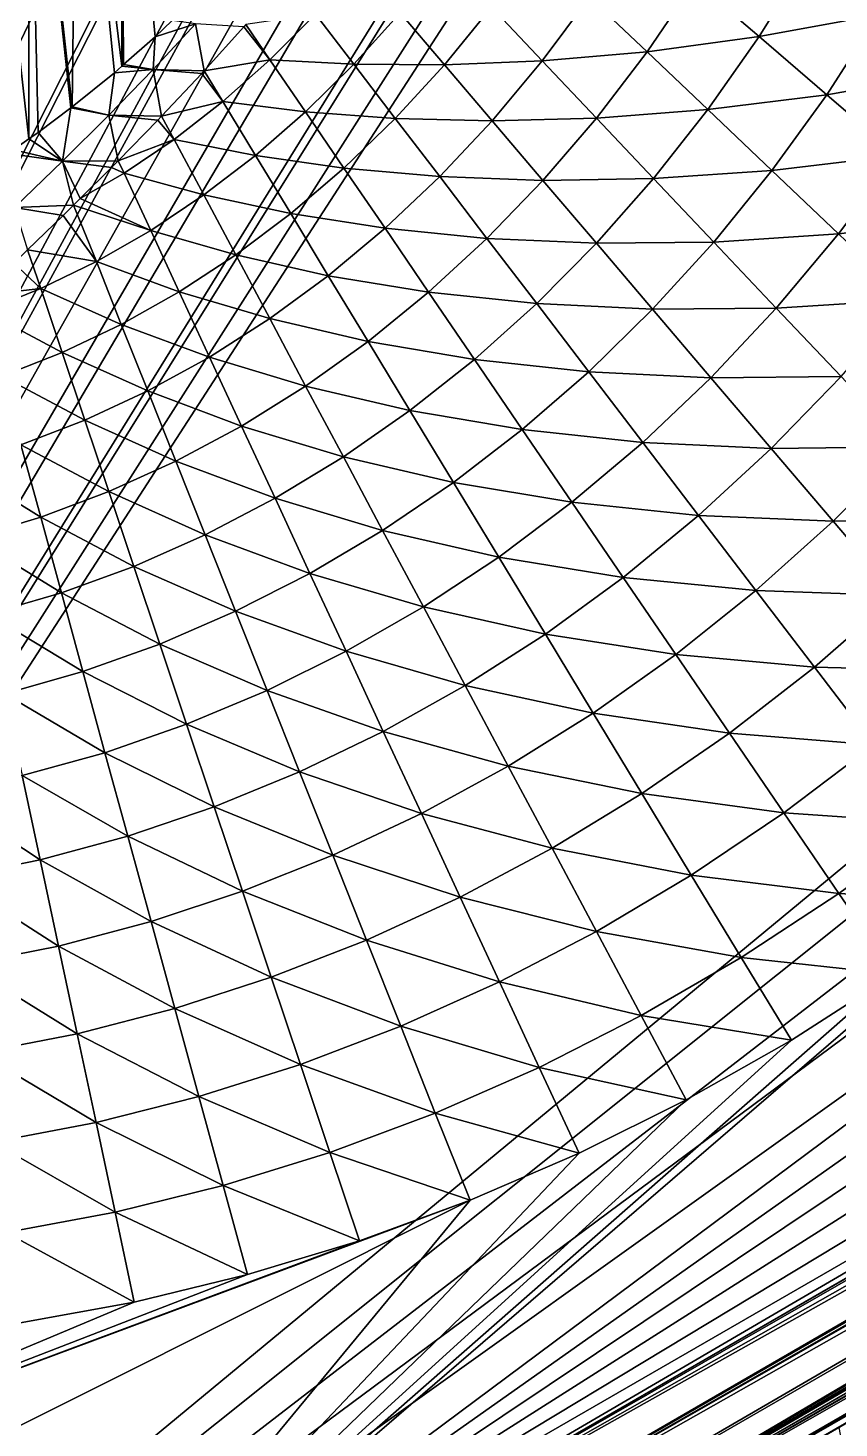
# Model space of a CAD drawing. Header units: metres. Extents: x -44.6 to 35.4, y -44.1 to 26.9.
# Drawn here: x -23.86 to -18.09, y 3.86 to 13.82 of the extents above; entities that cross this region are included whole.
import ezdxf

# ---------------------------------------------------------------- set-up
doc = ezdxf.new("R2010")
doc.units = ezdxf.units.M

msp = doc.modelspace()

# ---------------------------------------------------------------- linework, layer by layer
for points in [[(-32.370647, 13.488786, 91.214554), (-32.453209, 13.893842, 91.214554), (-22.606426, 21.748842, 91.214554)], [(-32.268772, 13.089636, 91.214554), (-32.370647, 13.488786, 91.214554), (-22.606426, 21.748842, 91.214554)], [(-32.147896, 12.697619, 91.214554), (-32.268772, 13.089636, 91.214554), (-22.606426, 21.748842, 91.214554)], [(-32.008389, 12.313941, 91.214554), (-32.147896, 12.697619, 91.214554), (-22.606426, 21.748842, 91.214554)], [(-31.850681, 11.939779, 91.214554), (-32.008389, 12.313941, 91.214554), (-22.606426, 21.748842, 91.214554)], [(-31.675259, 11.576286, 91.214554), (-31.850681, 11.939779, 91.214554), (-22.606426, 21.748842, 91.214554)], [(-31.482658, 11.224577, 91.214554), (-31.675259, 11.576286, 91.214554), (-22.606426, 21.748842, 91.214554)], [(-31.273474, 10.885734, 91.214554), (-31.482658, 11.224577, 91.214554), (-22.606426, 21.748842, 91.214554)], [(-31.048349, 10.560798, 91.214554), (-31.273474, 10.885734, 91.214554), (-22.606426, 21.748842, 91.214554)], [(-22.606426, 21.748842, 91.214554), (-30.812649, 10.256478, 91.214554), (-31.048349, 10.560798, 91.214554)], [(-30.812649, 10.256478, 91.214554), (-22.606426, 21.748842, 91.214554), (-22.129082, 21.408796, 91.214554)], [(-22.129082, 21.408796, 91.214554), (-30.562969, 9.967408, 91.214554), (-30.812649, 10.256478, 91.214554)], [(-30.562969, 9.967408, 91.214554), (-22.129082, 21.408796, 91.214554), (-22.073425, 21.371313, 91.214554)], [(-22.073425, 21.371313, 91.214554), (-22.059523, 21.361952, 91.214554), (-30.562969, 9.967408, 91.214554)], [(-22.059523, 21.361952, 91.214554), (-21.645548, 21.083145, 91.214554), (-30.562969, 9.967408, 91.214554)], [(-32.494915, -4.090965, 91.214554), (-21.645548, 21.083145, 91.214554), (-21.477617, 20.976406, 91.214554)], [(-30.562969, 9.967408, 91.214554), (-21.645548, 21.083145, 91.214554), (-32.494915, -4.090965, 91.214554)], [(-21.477617, 20.976406, 91.214554), (-21.155891, 20.771914, 91.214554), (-32.494915, -4.090965, 91.214554)], [(-32.494915, -4.090965, 91.214554), (-21.155891, 20.771914, 91.214554), (-20.875952, 20.604309, 91.214554)], [(-20.875952, 20.604309, 91.214554), (-20.860102, 20.594818, 91.214554), (-32.494915, -4.090965, 91.214554)], [(-20.860102, 20.594818, 91.214554), (-20.660181, 20.475122, 91.214554), (-32.494915, -4.090965, 91.214554)], [(-32.494915, -4.090965, 91.214554), (-20.660181, 20.475122, 91.214554), (-20.206511, 20.219816, 91.214554)], [(-20.206511, 20.219816, 91.214554), (-20.158503, 20.192801, 91.214554), (-32.494915, -4.090965, 91.214554)], [(-20.158503, 20.192801, 91.214554), (-19.650936, 19.924978, 91.214554), (-32.494915, -4.090965, 91.214554)], [(-32.494915, -4.090965, 91.214554), (-19.650936, 19.924978, 91.214554), (-19.514906, 19.857868, 91.214554)], [(-19.514906, 19.857868, 91.214554), (-19.447666, 19.824694, 91.214554), (-32.494915, -4.090965, 91.214554)], [(-19.447666, 19.824694, 91.214554), (-19.137566, 19.671705, 91.214554), (-32.494915, -4.090965, 91.214554)], [(-32.494915, -4.090965, 91.214554), (-19.137566, 19.671705, 91.214554), (-18.786144, 19.510136, 91.214554)], [(-18.786144, 19.510136, 91.214554), (-18.618469, 19.433048, 91.214554), (-32.494915, -4.090965, 91.214554)], [(-18.618469, 19.433048, 91.214554), (-18.093723, 19.209085, 91.214554), (-32.494915, -4.090965, 91.214554)], [(-32.494915, -4.090965, 91.214554), (-18.093723, 19.209085, 91.214554), (-18.020308, 19.18013, 91.214554)], [(-18.020308, 19.18013, 91.214554), (-17.748207, 19.072813, 91.214554), (-32.494915, -4.090965, 91.214554)], [(-17.748207, 19.072813, 91.214554), (-17.563393, 18.999922, 91.214554), (-32.494915, -4.090965, 91.214554)], [(-32.494915, -4.090965, 91.214554), (-17.563393, 18.999922, 91.214554), (-8.667542, 15.624047, 91.214554)], [(-23.187845, 13.549629, 99.62426), (-23.191694, 16.289358, 104.354149), (-23.505039, 16.153677, 104.43248)], [(-23.191694, 16.289358, 104.354149), (-22.950979, 13.759134, 99.741478), (-22.83036, 13.874928, 99.80117)], [(-23.191694, 16.289358, 104.354149), (-23.175642, 13.560422, 99.630302), (-22.950979, 13.759134, 99.741478)], [(-23.191694, 16.289358, 104.354149), (-23.187845, 13.549629, 99.62426), (-23.175642, 13.560422, 99.630302)], [(-23.540039, 13.259686, 99.450005), (-23.505039, 16.153677, 104.43248), (-23.852308, 16.04273, 104.496536)], [(-23.505039, 16.153677, 104.43248), (-23.540039, 13.259686, 99.450005), (-23.240952, 13.502658, 99.597977)], [(-23.505039, 16.153677, 104.43248), (-23.240952, 13.502658, 99.597977), (-23.187845, 13.549629, 99.62426)], [(-23.849348, 13.031414, 99.296722), (-23.852308, 16.04273, 104.496536), (-24.176918, 15.939023, 104.556412)], [(-23.852308, 16.04273, 104.496536), (-23.55011, 13.252127, 99.445015), (-23.540039, 13.259686, 99.450005)], [(-23.852308, 16.04273, 104.496536), (-23.849348, 13.031414, 99.296722), (-23.78252, 13.077692, 99.329926)], [(-23.78252, 13.077692, 99.329926), (-23.55011, 13.252127, 99.445015), (-23.852308, 16.04273, 104.496536)], [(-24.176918, 15.939023, 104.556412), (-23.95948, 12.955147, 99.24202), (-23.849348, 13.031414, 99.296722)], [(-8.667542, 15.624047, 91.214554), (-8.546576, 15.073651, 91.214554), (-32.494915, -4.090965, 91.214554)], [(-32.494915, -4.090965, 91.214554), (-8.546576, 15.073651, 91.214554), (-8.349462, 14.545717, 91.214554)], [(-32.494915, -4.090965, 91.214554), (-8.349462, 14.545717, 91.214554), (-8.080112, 14.050723, 91.214554)], [(-19.114431, 14.152285, 97.410866), (-18.657091, 13.759589, 96.963913), (-18.317043, 14.306412, 97.020638)], [(-17.809853, 13.913923, 96.607498), (-18.317043, 14.306412, 97.020638), (-18.657091, 13.759589, 96.963913)], [(-19.862026, 14.041292, 97.821289), (-19.453566, 13.652334, 97.344482), (-19.114431, 14.152285, 97.410866)], [(-18.657091, 13.759589, 96.963913), (-19.114431, 14.152285, 97.410866), (-19.453566, 13.652334, 97.344482)], [(-32.494915, -4.090965, 91.214554), (-8.080112, 14.050723, 91.214554), (-7.743872, 13.598495, 91.214554)], [(-21.209318, 13.929564, 98.691948), (-20.893856, 13.559011, 98.165787), (-20.560085, 13.968607, 98.249039)], [(-20.199053, 13.587107, 97.745956), (-20.560085, 13.968607, 98.249039), (-20.893856, 13.559011, 98.165787)], [(-20.560085, 13.968607, 98.249039), (-20.199053, 13.587107, 97.745956), (-19.862026, 14.041292, 97.821289)], [(-19.453566, 13.652334, 97.344482), (-19.862026, 14.041292, 97.821289), (-20.199053, 13.587107, 97.745956)], [(-22.664219, 13.850337, 99.701546), (-22.965914, 13.525593, 99.517052), (-22.602777, 13.516471, 99.299751)], [(-22.950979, 13.759134, 99.741478), (-22.965914, 13.525593, 99.517052), (-22.664219, 13.850337, 99.701546)], [(-22.664219, 13.850337, 99.701546), (-22.83036, 13.874928, 99.80117), (-22.950979, 13.759134, 99.741478)], [(-22.602777, 13.516471, 99.299751), (-22.321522, 13.828785, 99.45504), (-22.664219, 13.850337, 99.701546)], [(-22.306303, 13.846443, 99.462982), (-22.13476, 13.595264, 99.053604), (-21.810802, 13.919613, 99.148483)], [(-21.538715, 13.563287, 98.602089), (-21.810802, 13.919613, 99.148483), (-22.13476, 13.595264, 99.053604)], [(-21.810802, 13.919613, 99.148483), (-21.538715, 13.563287, 98.602089), (-21.209318, 13.929564, 98.691948)], [(-20.893856, 13.559011, 98.165787), (-21.209318, 13.929564, 98.691948), (-21.538715, 13.563287, 98.602089)], [(-18.657091, 13.759589, 96.963913), (-18.175608, 13.346166, 96.563423), (-17.809853, 13.913923, 96.607498)], [(-17.27923, 13.503303, 96.244446), (-17.809853, 13.913923, 96.607498), (-18.175608, 13.346166, 96.563423)], [(-22.950979, 13.759134, 99.741478), (-23.175642, 13.560422, 99.630302), (-22.965914, 13.525593, 99.517052)], [(-22.13476, 13.595264, 99.053604), (-22.321522, 13.828785, 99.45504), (-22.602777, 13.516471, 99.299751)], [(-22.577843, -0.467835, 108.3573), (-22.580578, -0.463096, 108.214554), (5.438054, 13.813114, 108.214554)], [(5.438054, 13.813114, 108.214554), (-22.580578, -0.463096, 108.214554), (-22.560772, -0.497401, 107.181145)], [(-22.560772, -0.497401, 109.247971), (-22.577843, -0.467835, 108.3573), (5.438054, 13.813114, 108.214554)], [(-22.560772, -0.497401, 107.181145), (5.443946, 13.811707, 107.909195), (5.438054, 13.813114, 108.214554)], [(5.438054, 13.813114, 108.214554), (5.443955, 13.811706, 108.520149), (-22.560772, -0.497401, 109.247971)], [(5.461628, 13.807467, 107.603607), (5.443946, 13.811707, 107.909195), (-22.560772, -0.497401, 107.181145)], [(-22.560772, -0.497401, 109.247971), (5.443955, 13.811706, 108.520149), (5.461628, 13.807467, 108.825508)], [(-22.560772, -0.497401, 107.181145), (5.489996, 13.800603, 107.307281), (5.461628, 13.807467, 107.603607)], [(5.461628, 13.807467, 108.825508), (5.489996, 13.800603, 109.121834), (-22.560772, -0.497401, 109.247971)], [(-22.501471, -0.600114, 110.275322), (-22.560772, -0.497401, 109.247971), (5.489996, 13.800603, 109.121834)], [(5.489996, 13.800603, 107.307281), (-22.560772, -0.497401, 107.181145), (-22.501471, -0.600114, 106.153793)], [(-22.501471, -0.600114, 106.153793), (5.554471, 13.784718, 106.854912), (5.489996, 13.800603, 107.307281)], [(5.489996, 13.800603, 109.121834), (5.554235, 13.784776, 109.572815), (-22.501471, -0.600114, 110.275322)], [(5.554235, 13.784776, 109.572815), (5.643419, 13.762151, 110.022881), (-22.501471, -0.600114, 110.275322)], [(-22.501471, -0.600114, 106.153793), (5.643419, 13.762151, 106.406235), (5.554471, 13.784718, 106.854912)], [(-22.403023, -0.770632, 111.290581), (-22.501471, -0.600114, 110.275322), (5.643419, 13.762151, 110.022881)], [(5.643419, 13.762151, 106.406235), (-22.501471, -0.600114, 106.153793), (-22.403023, -0.770632, 105.138535)], [(-22.403023, -0.770632, 105.138535), (5.756793, 13.732289, 105.957855), (5.643419, 13.762151, 106.406235)], [(5.643419, 13.762151, 110.022881), (5.756929, 13.732252, 110.471748), (-22.403023, -0.770632, 111.290581)], [(-22.13476, 13.595264, 99.053604), (-22.306303, 13.846443, 99.462982), (-22.321522, 13.828785, 99.45504)], [(-19.453566, 13.652334, 97.344482), (-19.020735, 13.24017, 96.910614), (-18.657091, 13.759589, 96.963913)], [(-18.175608, 13.346166, 96.563423), (-18.657091, 13.759589, 96.963913), (-19.020735, 13.24017, 96.910614)], [(-22.403023, -0.770632, 105.138535), (5.891508, 13.695191, 105.517509), (5.756793, 13.732289, 105.957855)], [(5.756929, 13.732252, 110.471748), (5.891508, 13.695191, 110.911598), (-22.403023, -0.770632, 111.290581)], [(0.918845, 10.932149, 104.713608), (5.891508, 13.695191, 105.517509), (-22.403023, -0.770632, 105.138535)], [(-22.266003, -1.007955, 112.287781), (-22.403023, -0.770632, 111.290581), (5.891508, 13.695191, 110.911598)], [(5.891508, 13.695191, 110.911598), (6.048522, 13.649718, 111.350967), (-22.266003, -1.007955, 112.287781)], [(6.048522, 13.649718, 111.350967), (6.224067, 13.595994, 111.782181), (-22.266003, -1.007955, 112.287781)], [(-20.199053, 13.587107, 97.745956), (-19.813841, 13.180057, 97.282387), (-19.453566, 13.652334, 97.344482)], [(-19.020735, 13.24017, 96.910614), (-19.453566, 13.652334, 97.344482), (-19.813841, 13.180057, 97.282387)], [(-15.196311, 2.685419, 91.214554), (-32.494915, -4.090965, 91.214554), (-7.743872, 13.598495, 91.214554)], [(-23.187845, 13.549629, 99.62426), (-23.240952, 13.502658, 99.597977), (-22.965914, 13.525593, 99.517052)], [(-22.965914, 13.525593, 99.517052), (-23.175642, 13.560422, 99.630302), (-23.187845, 13.549629, 99.62426)], [(-22.602777, 13.516471, 99.299751), (-22.470284, 13.298107, 98.967064), (-22.13476, 13.595264, 99.053604)], [(-21.881992, 13.224572, 98.519478), (-22.13476, 13.595264, 99.053604), (-22.470284, 13.298107, 98.967064)], [(-22.091219, -1.31069, 113.261086), (-22.266003, -1.007955, 112.287781), (6.224067, 13.595994, 111.782181)], [(-22.13476, 13.595264, 99.053604), (-21.881992, 13.224572, 98.519478), (-21.538715, 13.563287, 98.602089)], [(6.224067, 13.595994, 111.782181), (6.358602, 13.552733, 112.082466), (-22.091219, -1.31069, 113.261086)], [(6.358602, 13.552733, 112.082466), (6.628825, 13.460273, 112.629128), (-22.091219, -1.31069, 113.261086)], [(-21.243887, 13.177176, 98.08873), (-21.538715, 13.563287, 98.602089), (-21.881992, 13.224572, 98.519478)], [(-21.538715, 13.563287, 98.602089), (-21.243887, 13.177176, 98.08873), (-20.893856, 13.559011, 98.165787)], [(-20.554771, 13.160716, 97.675835), (-20.893856, 13.559011, 98.165787), (-21.243887, 13.177176, 98.08873)], [(-20.893856, 13.559011, 98.165787), (-20.554771, 13.160716, 97.675835), (-20.199053, 13.587107, 97.745956)], [(-19.813841, 13.180057, 97.282387), (-20.199053, 13.587107, 97.745956), (-20.554771, 13.160716, 97.675835)], [(-23.240952, 13.502658, 99.597977), (-23.540039, 13.259686, 99.450005), (-23.280937, 13.200407, 99.315262)], [(-22.965914, 13.525593, 99.517052), (-23.280937, 13.200407, 99.315262), (-22.904934, 13.194052, 99.124893)], [(-23.280937, 13.200407, 99.315262), (-22.965914, 13.525593, 99.517052), (-23.240952, 13.502658, 99.597977)], [(-22.965914, 13.525593, 99.517052), (-22.619442, 13.497967, 99.290543), (-22.602777, 13.516471, 99.299751)], [(-22.904934, 13.194052, 99.124893), (-22.619442, 13.497967, 99.290543), (-22.965914, 13.525593, 99.517052)], [(-22.470284, 13.298107, 98.967064), (-22.619442, 13.497967, 99.290543), (-22.904934, 13.194052, 99.124893)], [(-22.470284, 13.298107, 98.967064), (-22.602777, 13.516471, 99.299751), (-22.619442, 13.497967, 99.290543)], [(-9.710501, 4.632643, 113.839844), (-22.091219, -1.31069, 113.261086), (6.628825, 13.460273, 112.629128)], [(-18.175608, 13.346166, 96.563423), (-17.672695, 12.914341, 96.211655), (-17.27923, 13.503303, 96.244446)], [(-23.55011, 13.252127, 99.445015), (-23.78252, 13.077692, 99.329926), (-23.609268, 12.873884, 99.095978)], [(-23.609268, 12.873884, 99.095978), (-23.280937, 13.200407, 99.315262), (-23.55011, 13.252127, 99.445015)], [(-23.540039, 13.259686, 99.450005), (-23.55011, 13.252127, 99.445015), (-23.280937, 13.200407, 99.315262)], [(-22.904934, 13.194052, 99.124893), (-22.816244, 13.028728, 98.888924), (-22.470284, 13.298107, 98.967064)], [(-22.237911, 12.914164, 98.444168), (-22.470284, 13.298107, 98.967064), (-22.816244, 13.028728, 98.888924)], [(-22.470284, 13.298107, 98.967064), (-22.237911, 12.914164, 98.444168), (-21.881992, 13.224572, 98.519478)], [(-19.020735, 13.24017, 96.910614), (-18.565895, 12.807047, 96.522034), (-18.175608, 13.346166, 96.563423)], [(-17.672695, 12.914341, 96.211655), (-18.175608, 13.346166, 96.563423), (-18.565895, 12.807047, 96.522034)], [(-23.280937, 13.200407, 99.315262), (-23.609268, 12.873884, 99.095978), (-23.213858, 12.876537, 98.938133)], [(-23.280937, 13.200407, 99.315262), (-22.932768, 13.164421, 99.108742), (-22.904934, 13.194052, 99.124893)], [(-23.213858, 12.876537, 98.938133), (-22.932768, 13.164421, 99.108742), (-23.280937, 13.200407, 99.315262)], [(-22.816244, 13.028728, 98.888924), (-22.932768, 13.164421, 99.108742), (-23.213858, 12.876537, 98.938133)], [(-22.816244, 13.028728, 98.888924), (-22.904934, 13.194052, 99.124893), (-22.932768, 13.164421, 99.108742)], [(-21.60886, 12.824017, 98.017929), (-21.881992, 13.224572, 98.519478), (-22.237911, 12.914164, 98.444168)], [(-21.881992, 13.224572, 98.519478), (-21.60886, 12.824017, 98.017929), (-21.243887, 13.177176, 98.08873)], [(-20.92779, 12.763211, 97.61097), (-21.243887, 13.177176, 98.08873), (-21.60886, 12.824017, 98.017929)], [(-21.243887, 13.177176, 98.08873), (-20.92779, 12.763211, 97.61097), (-20.554771, 13.160716, 97.675835)], [(-20.193811, 12.736723, 97.224609), (-20.554771, 13.160716, 97.675835), (-20.92779, 12.763211, 97.61097)], [(-20.554771, 13.160716, 97.675835), (-20.193811, 12.736723, 97.224609), (-19.813841, 13.180057, 97.282387)], [(-19.40649, 12.74961, 96.860771), (-19.813841, 13.180057, 97.282387), (-20.193811, 12.736723, 97.224609)], [(-19.813841, 13.180057, 97.282387), (-19.40649, 12.74961, 96.860771), (-19.020735, 13.24017, 96.910614)], [(-18.565895, 12.807047, 96.522034), (-19.020735, 13.24017, 96.910614), (-19.40649, 12.74961, 96.860771)], [(-23.609268, 12.873884, 99.095978), (-23.78252, 13.077692, 99.329926), (-23.849348, 13.031414, 99.296722)], [(-23.609268, 12.873884, 99.095978), (-23.95948, 12.955147, 99.24202), (-23.997219, 12.929013, 99.223274)], [(-23.849348, 13.031414, 99.296722), (-23.95948, 12.955147, 99.24202), (-23.609268, 12.873884, 99.095978)], [(-23.213858, 12.876537, 98.938133), (-23.171522, 12.787621, 98.819221), (-22.816244, 13.028728, 98.888924)], [(-22.605246, 12.632699, 98.37619), (-22.816244, 13.028728, 98.888924), (-23.171522, 12.787621, 98.819221)], [(-22.816244, 13.028728, 98.888924), (-22.605246, 12.632699, 98.37619), (-22.237911, 12.914164, 98.444168)], [(-23.950563, 12.544572, 98.859055), (-23.609268, 12.873884, 99.095978), (-23.997219, 12.929013, 99.223274)], [(-23.609268, 12.873884, 99.095978), (-23.950563, 12.544572, 98.859055), (-23.530956, 12.560665, 98.73867)], [(-23.609268, 12.873884, 99.095978), (-23.261538, 12.827706, 98.909195), (-23.213858, 12.876537, 98.938133)], [(-23.530956, 12.560665, 98.73867), (-23.484539, 12.606673, 98.768044), (-23.609268, 12.873884, 99.095978)], [(-23.484539, 12.606673, 98.768044), (-23.261538, 12.827706, 98.909195), (-23.609268, 12.873884, 99.095978)], [(-23.171522, 12.787621, 98.819221), (-23.213858, 12.876537, 98.938133), (-23.261538, 12.827706, 98.909195)], [(-21.987444, 12.500323, 97.953407), (-22.237911, 12.914164, 98.444168), (-22.605246, 12.632699, 98.37619)], [(-22.237911, 12.914164, 98.444168), (-21.987444, 12.500323, 97.953407), (-21.60886, 12.824017, 98.017929)], [(-18.565895, 12.807047, 96.522034), (-18.091526, 12.355328, 96.18087), (-17.672695, 12.914341, 96.211655)], [(-17.151186, 12.466547, 95.910583), (-17.672695, 12.914341, 96.211655), (-18.091526, 12.355328, 96.18087)], [(-23.261538, 12.827706, 98.909195), (-23.484539, 12.606673, 98.768044), (-23.171522, 12.787621, 98.819221)], [(-22.982771, 12.380719, 98.315598), (-23.171522, 12.787621, 98.819221), (-23.484539, 12.606673, 98.768044)], [(-23.171522, 12.787621, 98.819221), (-22.982771, 12.380719, 98.315598), (-22.605246, 12.632699, 98.37619)], [(-21.316694, 12.395548, 97.551392), (-21.60886, 12.824017, 98.017929), (-21.987444, 12.500323, 97.953407)], [(-21.60886, 12.824017, 98.017929), (-21.316694, 12.395548, 97.551392), (-20.92779, 12.763211, 97.61097)], [(-20.591999, 12.323459, 97.171188), (-20.92779, 12.763211, 97.61097), (-21.316694, 12.395548, 97.551392)], [(-20.92779, 12.763211, 97.61097), (-20.591999, 12.323459, 97.171188), (-20.193811, 12.736723, 97.224609)], [(-19.40649, 12.74961, 96.860771), (-18.979151, 12.298045, 96.483345), (-18.565895, 12.807047, 96.522034)], [(-18.091526, 12.355328, 96.18087), (-18.565895, 12.807047, 96.522034), (-18.979151, 12.298045, 96.483345)], [(-23.83058, 1.701968, 95.214554), (-9.074695, 12.696855, 95.214554), (-16.986027, 7.601047, 95.214554)], [(-23.83058, 1.701968, 95.214554), (-8.764668, 12.342737, 95.214554), (-9.074695, 12.696855, 95.214554)], [(-6.689954, 10.443415, 96.214554), (-2.815308, 12.684605, 96.154884), (-23.331472, 0.837491, 96.15477)], [(-23.331472, 0.837491, 96.15477), (-2.815308, 12.684605, 96.154884), (-2.933739, 12.621366, 96.087898)], [(-19.812828, 12.289209, 96.814423), (-20.193811, 12.736723, 97.224609), (-20.591999, 12.323459, 97.171188)], [(-20.193811, 12.736723, 97.224609), (-19.812828, 12.289209, 96.814423), (-19.40649, 12.74961, 96.860771)], [(-18.979151, 12.298045, 96.483345), (-19.40649, 12.74961, 96.860771), (-19.812828, 12.289209, 96.814423)], [(-23.950563, 12.544572, 98.859055), (-23.605389, 12.486891, 98.691559), (-23.530956, 12.560665, 98.73867)], [(-23.369284, 12.158678, 98.262398), (-23.530956, 12.560665, 98.73867), (-23.605389, 12.486891, 98.691559)], [(-22.982771, 12.380719, 98.315598), (-23.484539, 12.606673, 98.768044), (-23.530956, 12.560665, 98.73867)], [(-23.530956, 12.560665, 98.73867), (-23.369284, 12.158678, 98.262398), (-22.982771, 12.380719, 98.315598)], [(-23.359444, 0.885937, 95.879707), (-2.933739, 12.621366, 96.087898), (-3.123095, 12.534484, 95.985245)], [(-2.933739, 12.621366, 96.087898), (-23.359444, 0.885937, 95.879707), (-23.331472, 0.837491, 96.15477)], [(-22.378319, 12.206776, 97.89521), (-22.605246, 12.632699, 98.37619), (-22.982771, 12.380719, 98.315598)], [(-22.605246, 12.632699, 98.37619), (-22.378319, 12.206776, 97.89521), (-21.987444, 12.500323, 97.953407)], [(-23.857977, 12.242471, 98.525291), (-23.605389, 12.486891, 98.691559), (-23.950563, 12.544572, 98.859055)], [(-23.369284, 12.158678, 98.262398), (-23.605389, 12.486891, 98.691559), (-23.857977, 12.242471, 98.525291)], [(-3.123095, 12.534484, 95.985245), (-3.151552, 12.521427, 95.969818), (-23.359444, 0.885937, 95.879707)], [(-3.151552, 12.521427, 95.969818), (-3.325567, 12.453833, 95.880081), (-23.359444, 0.885937, 95.879707)], [(-23.359444, 0.885937, 95.879707), (-3.325567, 12.453833, 95.880081), (-3.373075, 12.435379, 95.855583)], [(-21.720074, 12.058552, 97.497139), (-21.987444, 12.500323, 97.953407), (-22.378319, 12.206776, 97.89521)], [(-21.987444, 12.500323, 97.953407), (-21.720074, 12.058552, 97.497139), (-21.316694, 12.395548, 97.551392)], [(-18.091526, 12.355328, 96.18087), (-17.600218, 11.887477, 95.888985), (-17.151186, 12.466547, 95.910583)], [(-23.424532, 0.998675, 95.631027), (-3.373075, 12.435379, 95.855583), (-3.598193, 12.362963, 95.746132)], [(-3.373075, 12.435379, 95.855583), (-23.424532, 0.998675, 95.631027), (-23.359444, 0.885937, 95.879707)], [(-23.424532, 0.998675, 95.631027), (-3.598193, 12.362963, 95.746132), (-3.654814, 12.348375, 95.720459)], [(-22.780167, 11.943949, 97.843353), (-22.982771, 12.380719, 98.315598), (-23.369284, 12.158678, 98.262398)], [(-22.982771, 12.380719, 98.315598), (-22.780167, 11.943949, 97.843353), (-22.378319, 12.206776, 97.89521)], [(-21.006916, 11.94125, 97.122147), (-21.316694, 12.395548, 97.551392), (-21.720074, 12.058552, 97.497139)], [(-21.316694, 12.395548, 97.551392), (-21.006916, 11.94125, 97.122147), (-20.591999, 12.323459, 97.171188)], [(-18.979151, 12.298045, 96.483345), (-18.534088, 11.827749, 96.152107), (-18.091526, 12.355328, 96.18087)], [(-17.600218, 11.887477, 95.888985), (-18.091526, 12.355328, 96.18087), (-18.534088, 11.827749, 96.152107)], [(-23.83058, 1.701968, 95.214554), (-8.426, 12.015904, 95.214554), (-8.764668, 12.342737, 95.214554)], [(-5.331167, 12.254772, 95.22216), (-5.343937, 12.256845, 95.221352), (-23.779238, 1.613043, 95.219841)], [(-23.779238, 1.613043, 95.219841), (-5.343937, 12.256845, 95.221352), (-7.305123, 11.242947, 95.214554)], [(-23.779238, 1.613043, 95.219841), (-5.265206, 12.24406, 95.226326), (-5.331167, 12.254772, 95.22216)], [(-3.654814, 12.348375, 95.720459), (-3.826857, 12.304053, 95.642464), (-23.424532, 0.998675, 95.631027)], [(-3.826857, 12.304053, 95.642464), (-3.853174, 12.298909, 95.6315), (-23.424532, 0.998675, 95.631027)], [(-23.424532, 0.998675, 95.631027), (-3.853174, 12.298909, 95.6315), (-4.059096, 12.258657, 95.545692)], [(-4.059096, 12.258657, 95.545692), (-4.11693, 12.249553, 95.523033), (-23.424532, 0.998675, 95.631027)], [(-20.238197, 11.860116, 96.771591), (-20.591999, 12.323459, 97.171188), (-21.006916, 11.94125, 97.122147)], [(-20.591999, 12.323459, 97.171188), (-20.238197, 11.860116, 96.771591), (-19.812828, 12.289209, 96.814423)], [(-19.413776, 11.820475, 96.447388), (-19.812828, 12.289209, 96.814423), (-20.238197, 11.860116, 96.771591)], [(-19.812828, 12.289209, 96.814423), (-19.413776, 11.820475, 96.447388), (-18.979151, 12.298045, 96.483345)], [(-18.534088, 11.827749, 96.152107), (-18.979151, 12.298045, 96.483345), (-19.413776, 11.820475, 96.447388)], [(-23.763592, 11.966953, 98.216599), (-23.857977, 12.242471, 98.525291), (-23.95706, 12.146591, 98.460068)], [(-23.857977, 12.242471, 98.525291), (-23.763592, 11.966953, 98.216599), (-23.369284, 12.158678, 98.262398)], [(-5.089195, 12.223355, 95.248657), (-5.265206, 12.24406, 95.226326), (-23.779238, 1.613043, 95.219841)], [(-23.779238, 1.613043, 95.219841), (-4.938272, 12.21186, 95.275703), (-5.089195, 12.223355, 95.248657)], [(-4.938272, 12.21186, 95.275703), (-23.779238, 1.613043, 95.219841), (-23.643038, 1.377137, 95.287567)], [(-23.19169, 11.712327, 97.797836), (-23.369284, 12.158678, 98.262398), (-23.763592, 11.966953, 98.216599)], [(-23.643038, 1.377137, 95.287567), (-4.880984, 12.210049, 95.288841), (-4.938272, 12.21186, 95.275703)], [(-4.769812, 12.206533, 95.314331), (-4.880984, 12.210049, 95.288841), (-23.643038, 1.377137, 95.287567)], [(-23.643038, 1.377137, 95.287567), (-4.529625, 12.209411, 95.379898), (-4.734493, 12.205417, 95.322433)], [(-4.529625, 12.209411, 95.379898), (-23.643038, 1.377137, 95.287567), (-23.521614, 1.166825, 95.428322)], [(-23.643038, 1.377137, 95.287567), (-4.734493, 12.205417, 95.322433), (-4.769812, 12.206533, 95.314331)], [(-23.521614, 1.166825, 95.428322), (-4.378147, 12.220171, 95.429306), (-4.529625, 12.209411, 95.379898)], [(-4.378147, 12.220171, 95.429306), (-23.521614, 1.166825, 95.428322), (-23.424532, 0.998675, 95.631027)], [(-23.424532, 0.998675, 95.631027), (-4.11693, 12.249553, 95.523033), (-4.207335, 12.238398, 95.489815)], [(-4.207335, 12.238398, 95.489815), (-4.323739, 12.224035, 95.447052), (-23.424532, 0.998675, 95.631027)], [(-23.424532, 0.998675, 95.631027), (-4.323739, 12.224035, 95.447052), (-4.378147, 12.220171, 95.429306)], [(-23.369284, 12.158678, 98.262398), (-23.19169, 11.712327, 97.797836), (-22.780167, 11.943949, 97.843353)], [(-22.136518, 11.752934, 97.448212), (-22.378319, 12.206776, 97.89521), (-22.780167, 11.943949, 97.843353)], [(-22.378319, 12.206776, 97.89521), (-22.136518, 11.752934, 97.448212), (-21.720074, 12.058552, 97.497139)], [(-23.763592, 11.966953, 98.216599), (-23.95706, 12.146591, 98.460068), (-24.197412, 11.916978, 98.296089)], [(-21.437067, 11.590947, 97.077507), (-21.720074, 12.058552, 97.497139), (-22.136518, 11.752934, 97.448212)], [(-21.720074, 12.058552, 97.497139), (-21.437067, 11.590947, 97.077507), (-21.006916, 11.94125, 97.122147)], [(-24.197412, 11.916978, 98.296089), (-24.16452, 11.805855, 98.178223), (-23.763592, 11.966953, 98.216599)], [(-23.611607, 11.512313, 97.758667), (-23.763592, 11.966953, 98.216599), (-24.16452, 11.805855, 98.178223)], [(-23.83058, 1.701968, 95.214554), (-8.061083, 11.718663, 95.214554), (-8.426, 12.015904, 95.214554)], [(-23.763592, 11.966953, 98.216599), (-23.611607, 11.512313, 97.758667), (-23.19169, 11.712327, 97.797836)], [(-22.564629, 11.479296, 97.404633), (-22.780167, 11.943949, 97.843353), (-23.19169, 11.712327, 97.797836)], [(-22.780167, 11.943949, 97.843353), (-22.564629, 11.479296, 97.404633), (-22.136518, 11.752934, 97.448212)], [(-20.681032, 11.463333, 96.732285), (-21.006916, 11.94125, 97.122147), (-21.437067, 11.590947, 97.077507)], [(-21.006916, 11.94125, 97.122147), (-20.681032, 11.463333, 96.732285), (-20.238197, 11.860116, 96.771591)], [(-19.868149, 11.375497, 96.414162), (-20.238197, 11.860116, 96.771591), (-20.681032, 11.463333, 96.732285)], [(-20.238197, 11.860116, 96.771591), (-19.868149, 11.375497, 96.414162), (-19.413776, 11.820475, 96.447388)], [(-18.534088, 11.827749, 96.152107), (-18.073654, 11.341211, 95.868813), (-17.600218, 11.887477, 95.888985)], [(-24.16452, 11.805855, 98.178223), (-24.038654, 11.344237, 97.725853), (-23.611607, 11.512313, 97.758667)], [(-18.998711, 11.332927, 96.125381), (-19.413776, 11.820475, 96.447388), (-19.868149, 11.375497, 96.414162)], [(-19.413776, 11.820475, 96.447388), (-18.998711, 11.332927, 96.125381), (-18.534088, 11.827749, 96.152107)], [(-18.073654, 11.341211, 95.868813), (-18.534088, 11.827749, 96.152107), (-18.998711, 11.332927, 96.125381)], [(-7.672495, 11.453115, 95.214554), (-8.061083, 11.718663, 95.214554), (-23.83058, 1.701968, 95.214554)], [(-23.003021, 11.238142, 97.366394), (-23.19169, 11.712327, 97.797836), (-23.611607, 11.512313, 97.758667)], [(-23.19169, 11.712327, 97.797836), (-23.003021, 11.238142, 97.366394), (-22.564629, 11.479296, 97.404633)], [(-21.880964, 11.273282, 97.037262), (-22.136518, 11.752934, 97.448212), (-22.564629, 11.479296, 97.404633)], [(-22.136518, 11.752934, 97.448212), (-21.880964, 11.273282, 97.037262), (-21.437067, 11.590947, 97.077507)], [(-21.139769, 11.09973, 96.69651), (-21.437067, 11.590947, 97.077507), (-21.880964, 11.273282, 97.037262)], [(-21.437067, 11.590947, 97.077507), (-21.139769, 11.09973, 96.69651), (-20.681032, 11.463333, 96.732285)], [(-23.450336, 11.029895, 97.333504), (-23.611607, 11.512313, 97.758667), (-24.038654, 11.344237, 97.725853)], [(-23.611607, 11.512313, 97.758667), (-23.450336, 11.029895, 97.333504), (-23.003021, 11.238142, 97.366394)], [(-22.337135, 10.988874, 97.001434), (-22.564629, 11.479296, 97.404633), (-23.003021, 11.238142, 97.366394)], [(-22.564629, 11.479296, 97.404633), (-22.337135, 10.988874, 97.001434), (-21.880964, 11.273282, 97.037262)], [(-20.340631, 10.964124, 96.38369), (-20.681032, 11.463333, 96.732285), (-21.139769, 11.09973, 96.69651)], [(-20.681032, 11.463333, 96.732285), (-20.340631, 10.964124, 96.38369), (-19.868149, 11.375497, 96.414162)], [(-23.83058, 1.701968, 95.214554), (-7.305123, 11.242947, 95.214554), (-7.672495, 11.453115, 95.214554)], [(-19.483702, 10.872023, 96.1007), (-19.868149, 11.375497, 96.414162), (-20.340631, 10.964124, 96.38369)], [(-19.868149, 11.375497, 96.414162), (-19.483702, 10.872023, 96.1007), (-18.998711, 11.332927, 96.125381)], [(-24.038654, 11.344237, 97.725853), (-23.905228, 10.854898, 97.305954), (-23.450336, 11.029895, 97.333504)], [(-21.612848, 10.770046, 96.664284), (-21.880964, 11.273282, 97.037262), (-22.337135, 10.988874, 97.001434)], [(-21.880964, 11.273282, 97.037262), (-21.612848, 10.770046, 96.664284), (-21.139769, 11.09973, 96.69651)], [(-18.569759, 10.82907, 95.850067), (-18.998711, 11.332927, 96.125381), (-19.483702, 10.872023, 96.1007)], [(-18.998711, 11.332927, 96.125381), (-18.569759, 10.82907, 95.850067), (-18.073654, 11.341211, 95.868813)], [(-17.600285, 10.841005, 95.634949), (-18.073654, 11.341211, 95.868813), (-18.569759, 10.82907, 95.850067)], [(-7.305123, 11.242947, 95.214554), (-23.83058, 1.701968, 95.214554), (-23.779238, 1.613043, 95.219841)], [(-22.804121, 10.738242, 96.970001), (-23.003021, 11.238142, 97.366394), (-23.450336, 11.029895, 97.333504)], [(-23.003021, 11.238142, 97.366394), (-22.804121, 10.738242, 96.970001), (-22.337135, 10.988874, 97.001434)], [(-20.829592, 10.587231, 96.355965), (-21.139769, 11.09973, 96.69651), (-21.612848, 10.770046, 96.664284)], [(-21.139769, 11.09973, 96.69651), (-20.829592, 10.587231, 96.355965), (-20.340631, 10.964124, 96.38369)], [(-23.280487, 10.521819, 96.94297), (-23.450336, 11.029895, 97.333504), (-23.905228, 10.854898, 97.305954)], [(-23.450336, 11.029895, 97.333504), (-23.280487, 10.521819, 96.94297), (-22.804121, 10.738242, 96.970001)], [(-22.098724, 10.474915, 96.63559), (-22.337135, 10.988874, 97.001434), (-22.804121, 10.738242, 96.970001)], [(-22.337135, 10.988874, 97.001434), (-22.098724, 10.474915, 96.63559), (-21.612848, 10.770046, 96.664284)], [(-19.987366, 10.446052, 96.078072), (-20.340631, 10.964124, 96.38369), (-20.829592, 10.587231, 96.355965)], [(-20.340631, 10.964124, 96.38369), (-19.987366, 10.446052, 96.078072), (-19.483702, 10.872023, 96.1007)], [(-22.403023, -0.770632, 105.138535), (0.732176, 10.830319, 104.692131), (0.918845, 10.932149, 104.713608)], [(-19.086779, 10.352209, 95.832771), (-19.483702, 10.872023, 96.1007), (-19.987366, 10.446052, 96.078072)], [(-19.483702, 10.872023, 96.1007), (-19.086779, 10.352209, 95.832771), (-18.569759, 10.82907, 95.850067)], [(-23.764822, 10.33996, 96.920334), (-23.905228, 10.854898, 97.305954), (-24.366375, 10.713436, 97.283737)], [(-23.905228, 10.854898, 97.305954), (-23.764822, 10.33996, 96.920334), (-23.280487, 10.521819, 96.94297)], [(-0.234512, 10.284389, 104.531998), (0.732176, 10.830319, 104.692131), (-22.403023, -0.770632, 105.138535)], [(-21.333408, 10.245564, 96.330994), (-21.612848, 10.770046, 96.664284), (-22.098724, 10.474915, 96.63559)], [(-21.612848, 10.770046, 96.664284), (-21.333408, 10.245564, 96.330994), (-20.829592, 10.587231, 96.355965)], [(-18.129128, 10.311492, 95.622856), (-18.569759, 10.82907, 95.850067), (-19.086779, 10.352209, 95.832771)], [(-18.569759, 10.82907, 95.850067), (-18.129128, 10.311492, 95.622856), (-17.600285, 10.841005, 95.634949)], [(-17.116482, 10.329776, 95.451759), (-17.600285, 10.841005, 95.634949), (-18.129128, 10.311492, 95.622856)], [(-24.366375, 10.713436, 97.283737), (-24.255732, 10.192954, 96.902092), (-23.764822, 10.33996, 96.920334)], [(-22.595879, 10.214859, 96.610428), (-22.804121, 10.738242, 96.970001), (-23.280487, 10.521819, 96.94297)], [(-22.804121, 10.738242, 96.970001), (-22.595879, 10.214859, 96.610428), (-22.098724, 10.474915, 96.63559)], [(-20.508007, 10.055884, 96.057487), (-20.829592, 10.587231, 96.355965), (-21.333408, 10.245564, 96.330994)], [(-20.829592, 10.587231, 96.355965), (-20.508007, 10.055884, 96.057487), (-19.987366, 10.446052, 96.078072)], [(-23.10281, 9.990319, 96.588799), (-23.280487, 10.521819, 96.94297), (-23.764822, 10.33996, 96.920334)], [(-23.280487, 10.521819, 96.94297), (-23.10281, 9.990319, 96.588799), (-22.595879, 10.214859, 96.610428)], [(-21.850479, 9.939754, 96.308769), (-22.098724, 10.474915, 96.63559), (-22.595879, 10.214859, 96.610428)], [(-22.098724, 10.474915, 96.63559), (-21.850479, 9.939754, 96.308769), (-21.333408, 10.245564, 96.330994)], [(-23.331472, 0.837491, 96.15477), (-23.330578, 0.835942, 96.214554), (-6.689954, 10.443415, 96.214554)], [(-6.689954, 10.443415, 96.214554), (-23.330578, 0.835942, 96.214554), (-18.087244, 3.863184, 99.214554)], [(-19.622957, 9.911635, 95.81691), (-19.987366, 10.446052, 96.078072), (-20.508007, 10.055884, 96.057487)], [(-19.987366, 10.446052, 96.078072), (-19.622957, 9.911635, 95.81691), (-19.086779, 10.352209, 95.832771)], [(-23.618044, 9.801654, 96.570686), (-23.764822, 10.33996, 96.920334), (-24.255732, 10.192954, 96.902092)], [(-23.764822, 10.33996, 96.920334), (-23.618044, 9.801654, 96.570686), (-23.10281, 9.990319, 96.588799)], [(-22.403023, -0.770632, 105.138535), (-22.266005, -1.007955, 104.141327), (-0.234512, 10.284389, 104.531998)], [(-0.988846, 9.858383, 104.407043), (-0.234512, 10.284389, 104.531998), (-22.266005, -1.007955, 104.141327)], [(-18.679361, 9.818652, 95.611702), (-19.086779, 10.352209, 95.832771), (-19.622957, 9.911635, 95.81691)], [(-19.086779, 10.352209, 95.832771), (-18.679361, 9.818652, 95.611702), (-18.129128, 10.311492, 95.622856)], [(-17.679077, 9.782852, 95.444916), (-18.129128, 10.311492, 95.622856), (-18.679361, 9.818652, 95.611702)], [(-18.129128, 10.311492, 95.622856), (-17.679077, 9.782852, 95.444916), (-17.116482, 10.329776, 95.451759)], [(-24.255732, 10.192954, 96.902092), (-24.140133, 9.649156, 96.556084), (-23.618044, 9.801654, 96.570686)], [(-22.379221, 9.67033, 96.289284), (-22.595879, 10.214859, 96.610428), (-23.10281, 9.990319, 96.588799)], [(-22.595879, 10.214859, 96.610428), (-22.379221, 9.67033, 96.289284), (-21.850479, 9.939754, 96.308769)], [(-21.043947, 9.702267, 96.038948), (-21.333408, 10.245564, 96.330994), (-21.850479, 9.939754, 96.308769)], [(-21.333408, 10.245564, 96.330994), (-21.043947, 9.702267, 96.038948), (-20.508007, 10.055884, 96.057487)], [(-22.918081, 9.437731, 96.27253), (-23.10281, 9.990319, 96.588799), (-23.618044, 9.801654, 96.570686)], [(-23.10281, 9.990319, 96.588799), (-22.918081, 9.437731, 96.27253), (-22.379221, 9.67033, 96.289284)], [(-20.176544, 9.508214, 95.802483), (-20.508007, 10.055884, 96.057487), (-21.043947, 9.702267, 96.038948)], [(-20.508007, 10.055884, 96.057487), (-20.176544, 9.508214, 95.802483), (-19.622957, 9.911635, 95.81691)], [(-21.593529, 9.385827, 96.022453), (-21.850479, 9.939754, 96.308769), (-22.379221, 9.67033, 96.289284)], [(-21.850479, 9.939754, 96.308769), (-21.593529, 9.385827, 96.022453), (-21.043947, 9.702267, 96.038948)], [(-19.249178, 9.363478, 95.601471), (-19.622957, 9.911635, 95.81691), (-20.176544, 9.508214, 95.802483)], [(-19.622957, 9.911635, 95.81691), (-19.249178, 9.363478, 95.601471), (-18.679361, 9.818652, 95.611702)], [(-23.465532, 9.242313, 96.258507), (-23.618044, 9.801654, 96.570686), (-24.140133, 9.649156, 96.556084)], [(-23.618044, 9.801654, 96.570686), (-23.465532, 9.242313, 96.258507), (-22.918081, 9.437731, 96.27253)], [(-22.266005, -1.007955, 104.141327), (-2.08983, 9.23629, 104.235802), (-0.988846, 9.858383, 104.407043)], [(-18.263487, 9.274017, 95.438606), (-18.679361, 9.818652, 95.611702), (-19.249178, 9.363478, 95.601471)], [(-18.679361, 9.818652, 95.611702), (-18.263487, 9.274017, 95.438606), (-17.679077, 9.782852, 95.444916)], [(-17.22192, 9.245865, 95.317162), (-17.679077, 9.782852, 95.444916), (-18.263487, 9.274017, 95.438606)], [(-22.155119, 9.107087, 96.007996), (-22.379221, 9.67033, 96.289284), (-22.918081, 9.437731, 96.27253)], [(-22.379221, 9.67033, 96.289284), (-22.155119, 9.107087, 96.007996), (-21.593529, 9.385827, 96.022453)], [(-20.745808, 9.14268, 95.789497), (-21.043947, 9.702267, 96.038948), (-21.593529, 9.385827, 96.022453)], [(-21.043947, 9.702267, 96.038948), (-20.745808, 9.14268, 95.789497), (-20.176544, 9.508214, 95.802483)], [(-24.140133, 9.649156, 96.556084), (-24.020073, 9.084373, 96.247208), (-23.465532, 9.242313, 96.258507)], [(-19.836773, 8.94682, 95.592178), (-20.176544, 9.508214, 95.802483), (-20.745808, 9.14268, 95.789497)], [(-20.176544, 9.508214, 95.802483), (-19.836773, 8.94682, 95.592178), (-19.249178, 9.363478, 95.601471)], [(-22.727116, 8.866482, 95.995567), (-22.918081, 9.437731, 96.27253), (-23.465532, 9.242313, 96.258507)], [(-22.918081, 9.437731, 96.27253), (-22.727116, 8.866482, 95.995567), (-22.155119, 9.107087, 96.007996)], [(-21.329042, 8.815653, 95.777946), (-21.593529, 9.385827, 96.022453), (-22.155119, 9.107087, 96.007996)], [(-21.593529, 9.385827, 96.022453), (-21.329042, 8.815653, 95.777946), (-20.745808, 9.14268, 95.789497)], [(-18.867847, 8.804245, 95.432816), (-19.249178, 9.363478, 95.601471), (-19.836773, 8.94682, 95.592178)], [(-19.249178, 9.363478, 95.601471), (-18.867847, 8.804245, 95.432816), (-18.263487, 9.274017, 95.438606)], [(-17.841228, 8.721025, 95.314339), (-18.263487, 9.274017, 95.438606), (-18.867847, 8.804245, 95.432816)], [(-18.263487, 9.274017, 95.438606), (-17.841228, 8.721025, 95.314339), (-17.22192, 9.245865, 95.317162)], [(-23.307945, 8.664366, 95.985168), (-23.465532, 9.242313, 96.258507), (-24.020073, 9.084373, 96.247208)], [(-23.465532, 9.242313, 96.258507), (-23.307945, 8.664366, 95.985168), (-22.727116, 8.866482, 95.995567)], [(-3.016232, 8.712841, 104.091721), (-2.08983, 9.23629, 104.235802), (-22.266005, -1.007955, 104.141327)], [(-24.020073, 9.084373, 96.247208), (-23.896065, 8.501027, 95.976784), (-23.307945, 8.664366, 95.985168)], [(-21.92457, 8.527646, 95.767822), (-22.155119, 9.107087, 96.007996), (-22.727116, 8.866482, 95.995567)], [(-22.155119, 9.107087, 96.007996), (-21.92457, 8.527646, 95.767822), (-21.329042, 8.815653, 95.777946)], [(-20.440371, 8.569402, 95.583809), (-20.745808, 9.14268, 95.789497), (-21.329042, 8.815653, 95.777946)], [(-20.745808, 9.14268, 95.789497), (-20.440371, 8.569402, 95.583809), (-19.836773, 8.94682, 95.592178)], [(-22.53075, 8.279085, 95.759117), (-22.727116, 8.866482, 95.995567), (-23.307945, 8.664366, 95.985168)], [(-22.727116, 8.866482, 95.995567), (-22.53075, 8.279085, 95.759117), (-21.92457, 8.527646, 95.767822)], [(-19.490311, 8.374369, 95.427559), (-19.836773, 8.94682, 95.592178), (-20.440371, 8.569402, 95.583809)], [(-19.836773, 8.94682, 95.592178), (-19.490311, 8.374369, 95.427559), (-18.867847, 8.804245, 95.432816)], [(-21.058222, 8.231825, 95.576363), (-21.329042, 8.815653, 95.777946), (-21.92457, 8.527646, 95.767822)], [(-21.329042, 8.815653, 95.777946), (-21.058222, 8.231825, 95.576363), (-20.440371, 8.569402, 95.583809)], [(-18.48082, 8.236659, 95.31176), (-18.867847, 8.804245, 95.432816), (-19.490311, 8.374369, 95.427559)], [(-18.867847, 8.804245, 95.432816), (-18.48082, 8.236659, 95.31176), (-17.841228, 8.721025, 95.314339)], [(-22.266005, -1.007955, 104.141327), (-4.917325, 7.638064, 103.813591), (-3.016232, 8.712841, 104.091721)], [(-17.4147, 8.162438, 95.239532), (-17.841228, 8.721025, 95.314339), (-18.48082, 8.236659, 95.31176)], [(-23.145969, 8.070315, 95.751839), (-23.307945, 8.664366, 95.985168), (-23.896065, 8.501027, 95.976784)], [(-23.307945, 8.664366, 95.985168), (-23.145969, 8.070315, 95.751839), (-22.53075, 8.279085, 95.759117)], [(-20.129059, 7.985091, 95.422821), (-20.440371, 8.569402, 95.583809), (-21.058222, 8.231825, 95.576363)], [(-20.440371, 8.569402, 95.583809), (-20.129059, 7.985091, 95.422821), (-19.490311, 8.374369, 95.427559)], [(-23.768644, 7.901621, 95.745972), (-23.896065, 8.501027, 95.976784), (-24.489954, 8.376698, 95.970421)], [(-23.896065, 8.501027, 95.976784), (-23.768644, 7.901621, 95.745972), (-23.145969, 8.070315, 95.751839)], [(-21.688608, 7.934594, 95.569839), (-21.92457, 8.527646, 95.767822), (-22.53075, 8.279085, 95.759117)], [(-21.92457, 8.527646, 95.767822), (-21.688608, 7.934594, 95.569839), (-21.058222, 8.231825, 95.576363)], [(-24.489954, 8.376698, 95.970421), (-24.397224, 7.773226, 95.741516), (-23.768644, 7.901621, 95.745972)], [(-19.138802, 7.793577, 95.30941), (-19.490311, 8.374369, 95.427559), (-20.129059, 7.985091, 95.422821)], [(-19.490311, 8.374369, 95.427559), (-19.138802, 7.793577, 95.30941), (-18.48082, 8.236659, 95.31176)], [(-22.329849, 7.67812, 95.564232), (-22.53075, 8.279085, 95.759117), (-23.145969, 8.070315, 95.751839)], [(-22.53075, 8.279085, 95.759117), (-22.329849, 7.67812, 95.564232), (-21.688608, 7.934594, 95.569839)], [(-20.782299, 7.637, 95.41861), (-21.058222, 8.231825, 95.576363), (-21.688608, 7.934594, 95.569839)], [(-21.058222, 8.231825, 95.576363), (-20.782299, 7.637, 95.41861), (-20.129059, 7.985091, 95.422821)], [(-18.089979, 7.663481, 95.238884), (-18.48082, 8.236659, 95.31176), (-19.138802, 7.793577, 95.30941)], [(-18.48082, 8.236659, 95.31176), (-18.089979, 7.663481, 95.238884), (-17.4147, 8.162438, 95.239532)], [(-22.980303, 7.462739, 95.55954), (-23.145969, 8.070315, 95.751839), (-23.768644, 7.901621, 95.745972)], [(-23.145969, 8.070315, 95.751839), (-22.980303, 7.462739, 95.55954), (-22.329849, 7.67812, 95.564232)], [(-16.986027, 7.601047, 95.214554), (-17.4147, 8.162438, 95.239532), (-18.089979, 7.663481, 95.238884)], [(-19.813313, 7.392462, 95.307297), (-20.129059, 7.985091, 95.422821), (-20.782299, 7.637, 95.41861)], [(-20.129059, 7.985091, 95.422821), (-19.813313, 7.392462, 95.307297), (-19.138802, 7.793577, 95.30941)], [(-23.638357, 7.288723, 95.555763), (-23.768644, 7.901621, 95.745972), (-24.397224, 7.773226, 95.741516)], [(-23.768644, 7.901621, 95.745972), (-23.638357, 7.288723, 95.555763), (-22.980303, 7.462739, 95.55954)], [(-21.448282, 7.330579, 95.414925), (-21.688608, 7.934594, 95.569839), (-22.329849, 7.67812, 95.564232)], [(-21.688608, 7.934594, 95.569839), (-21.448282, 7.330579, 95.414925), (-20.782299, 7.637, 95.41861)], [(-24.397224, 7.773226, 95.741516), (-24.302425, 7.156293, 95.552895), (-23.638357, 7.288723, 95.555763)], [(-18.783913, 7.207204, 95.238297), (-19.138802, 7.793577, 95.30941), (-19.813313, 7.392462, 95.307297)], [(-19.138802, 7.793577, 95.30941), (-18.783913, 7.207204, 95.238297), (-18.089979, 7.663481, 95.238884)], [(-22.125296, 7.066228, 95.411751), (-22.329849, 7.67812, 95.564232), (-22.980303, 7.462739, 95.55954)], [(-22.329849, 7.67812, 95.564232), (-22.125296, 7.066228, 95.411751), (-21.448282, 7.330579, 95.414925)], [(-16.986027, 7.601047, 95.214554), (-17.697227, 7.0875, 95.214554), (-23.83058, 1.701968, 95.214554)], [(-5.290842, 7.426898, 103.758942), (-4.917325, 7.638064, 103.813591), (-22.266005, -1.007955, 104.141327)], [(-20.502529, 7.033881, 95.30542), (-20.782299, 7.637, 95.41861), (-21.448282, 7.330579, 95.414925)], [(-20.782299, 7.637, 95.41861), (-20.502529, 7.033881, 95.30542), (-19.813313, 7.392462, 95.307297)], [(-17.697227, 7.0875, 95.214554), (-18.089979, 7.663481, 95.238884), (-18.783913, 7.207204, 95.238297)], [(-18.089979, 7.663481, 95.238884), (-17.697227, 7.0875, 95.214554), (-16.986027, 7.601047, 95.214554)], [(-22.811668, 6.844269, 95.409103), (-22.980303, 7.462739, 95.55954), (-23.638357, 7.288723, 95.555763)], [(-22.980303, 7.462739, 95.55954), (-22.811668, 6.844269, 95.409103), (-22.125296, 7.066228, 95.411751)], [(-7.200226, 6.346793, 103.495285), (-5.290842, 7.426898, 103.758942), (-22.266005, -1.007955, 104.141327)], [(-19.494602, 6.794266, 95.23777), (-19.813313, 7.392462, 95.307297), (-20.502529, 7.033881, 95.30542)], [(-19.813313, 7.392462, 95.307297), (-19.494602, 6.794266, 95.23777), (-18.783913, 7.207204, 95.238297)], [(-23.505758, 6.664963, 95.406967), (-23.638357, 7.288723, 95.555763), (-24.302425, 7.156293, 95.552895)], [(-23.638357, 7.288723, 95.555763), (-23.505758, 6.664963, 95.406967), (-22.811668, 6.844269, 95.409103)], [(-21.20467, 6.7183, 95.303772), (-21.448282, 7.330579, 95.414925), (-22.125296, 7.066228, 95.411751)], [(-21.448282, 7.330579, 95.414925), (-21.20467, 6.7183, 95.303772), (-20.502529, 7.033881, 95.30542)], [(-18.427332, 6.618033, 95.214554), (-18.783913, 7.207204, 95.238297), (-19.494602, 6.794266, 95.23777)], [(-18.783913, 7.207204, 95.238297), (-18.427332, 6.618033, 95.214554), (-17.697227, 7.0875, 95.214554)], [(-24.302425, 7.156293, 95.552895), (-24.205961, 6.528521, 95.405342), (-23.505758, 6.664963, 95.406967)], [(-17.697227, 7.0875, 95.214554), (-18.427332, 6.618033, 95.214554), (-23.83058, 1.701968, 95.214554)], [(-21.91799, 6.4461, 95.302361), (-22.125296, 7.066228, 95.411751), (-22.811668, 6.844269, 95.409103)], [(-22.125296, 7.066228, 95.411751), (-21.91799, 6.4461, 95.302361), (-21.20467, 6.7183, 95.303772)], [(-20.220186, 6.425213, 95.237297), (-20.502529, 7.033881, 95.30542), (-21.20467, 6.7183, 95.303772)], [(-20.502529, 7.033881, 95.30542), (-20.220186, 6.425213, 95.237297), (-19.494602, 6.794266, 95.23777)], [(-22.640795, 6.217589, 95.301178), (-22.811668, 6.844269, 95.409103), (-23.505758, 6.664963, 95.406967)], [(-22.811668, 6.844269, 95.409103), (-22.640795, 6.217589, 95.301178), (-21.91799, 6.4461, 95.302361)], [(-19.174404, 6.19328, 95.214554), (-19.494602, 6.794266, 95.23777), (-20.220186, 6.425213, 95.237297)], [(-19.494602, 6.794266, 95.23777), (-19.174404, 6.19328, 95.214554), (-18.427332, 6.618033, 95.214554)], [(-20.958855, 6.100491, 95.236885), (-21.20467, 6.7183, 95.303772), (-21.91799, 6.4461, 95.302361)], [(-21.20467, 6.7183, 95.303772), (-20.958855, 6.100491, 95.236885), (-20.220186, 6.425213, 95.237297)], [(-23.37142, 6.033015, 95.300224), (-23.505758, 6.664963, 95.406967), (-24.205961, 6.528521, 95.405342)], [(-18.427332, 6.618033, 95.214554), (-19.174404, 6.19328, 95.214554), (-23.83058, 1.701968, 95.214554)], [(-23.505758, 6.664963, 95.406967), (-23.37142, 6.033015, 95.300224), (-22.640795, 6.217589, 95.301178)], [(-24.205961, 6.528521, 95.405342), (-24.108242, 5.892579, 95.2995), (-23.37142, 6.033015, 95.300224)], [(-21.708841, 5.82046, 95.236534), (-21.91799, 6.4461, 95.302361), (-22.640795, 6.217589, 95.301178)], [(-21.91799, 6.4461, 95.302361), (-21.708841, 5.82046, 95.236534), (-20.958855, 6.100491, 95.236885)], [(-19.936554, 5.813764, 95.214554), (-20.220186, 6.425213, 95.237297), (-20.958855, 6.100491, 95.236885)], [(-20.220186, 6.425213, 95.237297), (-19.936554, 5.813764, 95.214554), (-19.174404, 6.19328, 95.214554)], [(-22.266005, -1.007955, 104.141327), (-22.091219, -1.31069, 103.168022), (-7.200226, 6.346793, 103.495285)], [(-7.749245, 6.036222, 103.419479), (-7.200226, 6.346793, 103.495285), (-22.091219, -1.31069, 103.168022)], [(-19.174404, 6.19328, 95.214554), (-19.936554, 5.813764, 95.214554), (-23.83058, 1.701968, 95.214554)], [(-22.468422, 5.585415, 95.236237), (-22.640795, 6.217589, 95.301178), (-23.37142, 6.033015, 95.300224)], [(-22.640795, 6.217589, 95.301178), (-22.468422, 5.585415, 95.236237), (-21.708841, 5.82046, 95.236534)], [(-20.711939, 5.479909, 95.214554), (-20.958855, 6.100491, 95.236885), (-21.708841, 5.82046, 95.236534)], [(-20.958855, 6.100491, 95.236885), (-20.711939, 5.479909, 95.214554), (-19.936554, 5.813764, 95.214554)], [(-23.235918, 5.395589, 95.236), (-23.37142, 6.033015, 95.300224), (-24.108242, 5.892579, 95.2995)], [(-23.37142, 6.033015, 95.300224), (-23.235918, 5.395589, 95.236), (-22.468422, 5.585415, 95.236237)], [(-22.091219, -1.31069, 103.168022), (-7.836292, 5.986981, 103.407455), (-7.749245, 6.036222, 103.419479)], [(-10.5845, 4.431378, 103.047806), (-7.836292, 5.986981, 103.407455), (-22.091219, -1.31069, 103.168022)], [(-24.108242, 5.892579, 95.2995), (-24.009682, 5.251171, 95.235817), (-23.235918, 5.395589, 95.236)], [(-23.83058, 1.701968, 95.214554), (-19.936554, 5.813764, 95.214554), (-20.711939, 5.479909, 95.214554)], [(-21.498768, 5.192059, 95.214554), (-21.708841, 5.82046, 95.236534), (-22.468422, 5.585415, 95.236237)], [(-21.708841, 5.82046, 95.236534), (-21.498768, 5.192059, 95.214554), (-20.711939, 5.479909, 95.214554)], [(-22.2953, 4.950488, 95.214554), (-22.468422, 5.585415, 95.236237), (-23.235918, 5.395589, 95.236)], [(-22.468422, 5.585415, 95.236237), (-22.2953, 4.950488, 95.214554), (-21.498768, 5.192059, 95.214554)], [(-26.62092, 3.277711, 95.214554), (-20.711939, 5.479909, 95.214554), (-21.498768, 5.192059, 95.214554)], [(-20.711939, 5.479909, 95.214554), (-26.62092, 3.277711, 95.214554), (-26.516077, 2.572133, 95.214554)], [(-26.516077, 2.572133, 95.214554), (-23.83058, 1.701968, 95.214554), (-20.711939, 5.479909, 95.214554)], [(-23.099831, 4.755417, 95.214554), (-23.235918, 5.395589, 95.236), (-24.009682, 5.251171, 95.235817)], [(-23.235918, 5.395589, 95.236), (-23.099831, 4.755417, 95.214554), (-22.2953, 4.950488, 95.214554)], [(-21.498768, 5.192059, 95.214554), (-22.2953, 4.950488, 95.214554), (-26.62092, 3.277711, 95.214554)], [(-24.009682, 5.251171, 95.235817), (-23.910702, 4.607025, 95.214554), (-23.099831, 4.755417, 95.214554)], [(-22.2953, 4.950488, 95.214554), (-23.099831, 4.755417, 95.214554), (-26.62092, 3.277711, 95.214554)], [(-23.099831, 4.755417, 95.214554), (-23.910702, 4.607025, 95.214554), (-26.62092, 3.277711, 95.214554)], [(-22.091219, -1.31069, 113.261086), (-9.710501, 4.632643, 113.839844), (-9.922593, 4.52435, 113.843147)], [(-9.922593, 4.52435, 113.843147), (-21.879696, -1.677061, 114.204773), (-22.091219, -1.31069, 113.261086)], [(-21.879696, -1.677061, 114.204773), (-9.922593, 4.52435, 113.843147), (-10.131494, 4.412186, 113.856445)], [(-22.091219, -1.31069, 103.168022), (-10.871841, 4.263975, 103.001755), (-10.5845, 4.431378, 103.047806)], [(-21.879696, -1.677061, 114.204773), (-10.131494, 4.412186, 113.856445), (-10.337243, 4.296197, 113.879562)], [(-10.337243, 4.296197, 113.879562), (-10.514592, 4.191677, 113.907654), (-21.879696, -1.677061, 114.204773)], [(-10.919222, 4.235116, 102.991722), (-10.871841, 4.263975, 103.001755), (-22.091219, -1.31069, 103.168022)], [(-22.091219, -1.31069, 103.168022), (-11.197229, 4.065781, 102.932838), (-10.919222, 4.235116, 102.991722)], [(-21.879696, -1.677061, 114.204773), (-10.514592, 4.191677, 113.907654), (-10.831722, 3.993844, 113.97715)], [(-11.244334, 4.035713, 102.920296), (-11.197229, 4.065781, 102.932838), (-22.091219, -1.31069, 103.168022)], [(-22.091219, -1.31069, 103.168022), (-11.526539, 3.855576, 102.845123), (-11.244334, 4.035713, 102.920296)], [(-10.831722, 3.993844, 113.97715), (-11.140036, 3.78735, 114.068848), (-21.879696, -1.677061, 114.204773)], [(-18.087242, 3.863183, 123.214554), (-18.087244, 3.863184, 99.214554), (-23.330578, 0.835941, 108.3573)], [(-18.087244, 3.863184, 99.214554), (-23.330578, 0.835942, 96.214554), (-23.330578, 0.835941, 108.3573)], [(-23.330578, 0.835941, 108.3573), (-23.330578, 0.835941, 123.214554), (-18.087242, 3.863183, 123.214554)], [(-16.017445, -6.928191, 123.214554), (-18.087242, 3.863183, 123.214554), (-23.330578, 0.835941, 123.214554)]]:
    msp.add_3dface(points)

doc.saveas('drawing.dxf')
